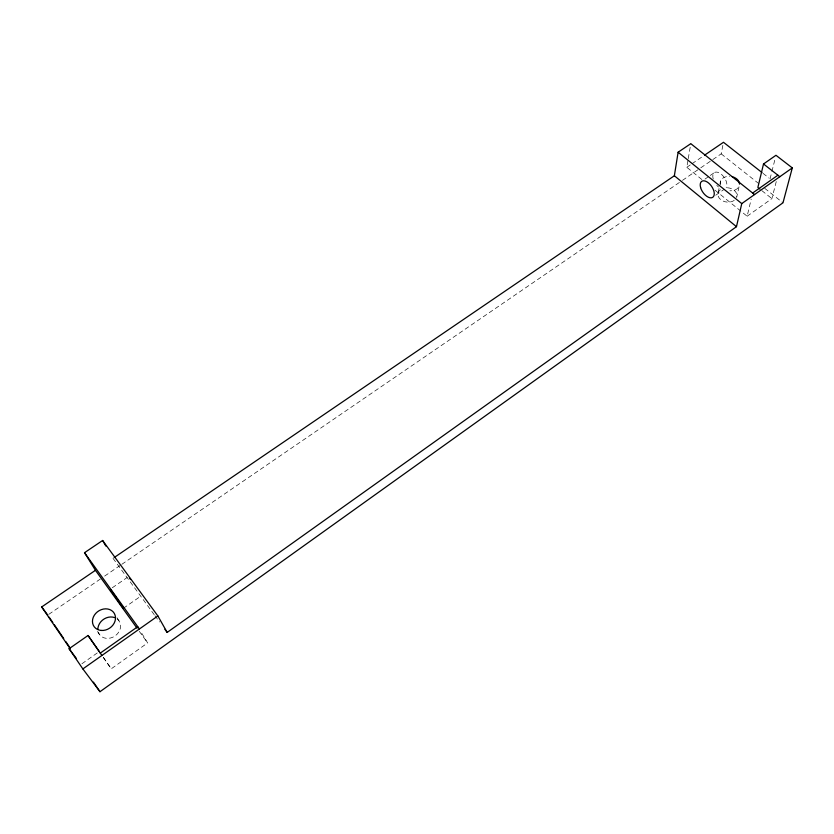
<?xml version="1.0" encoding="UTF-8"?>
<svg xmlns="http://www.w3.org/2000/svg" width="834" height="834" viewBox="0 0 834 834"><rect width="100%" height="100%" fill="white"/><g stroke="black" fill="none" stroke-linecap="round" stroke-linejoin="round"><path stroke-width="0.63" stroke-dasharray="4.17 3.13" d="M701.884 179.529L686.799 167.29L688.06 159.826M688.269 158.585L690.802 143.667M700.769 167.822L721.181 153.852L723.026 144.595M718.22 192.529L719.763 184.94M720.023 183.678L720.545 181.145M714.957 190.131L747.139 216.235L751.194 199.138M770.063 178.883L771.617 172.669M771.93 171.429L775.349 157.772M747.139 216.235L771.888 198.617L776.318 181.374M103.207 657.296L111.266 668.805L147.628 642.92L140.383 631.015M81.92 663.76L98.256 652.251M123.38 608.299L140.289 596.508M715.739 195.229L724.12 189.37M112.288 587.772L127.143 577.524M705.001 179.081L709.213 176.172M710.266 175.442L714.477 172.544M48.799 614.324L100.361 579.015M104.657 576.075L120.763 565.045M121.837 564.305L681.441 181.061M682.514 180.332L699.695 168.562M686.799 167.29L690.99 164.434M692.032 163.714L702.52 156.573M762.974 173.316L769.052 178.08M721.181 153.852L758.669 183.532M764.757 188.348L782.99 202.787M761.869 190.663L771.888 198.617M113.028 558.332L154.207 614.668M154.968 615.711L159.544 621.976M139.309 631.348L147.628 642.92M103.51 657.63L111.266 668.805M97.432 631.494L99.455 634.476M117.062 617.785L118.981 620.809M734.233 200.421A9.581 7.162 8 0 1 720.722 199.649A9.581 7.162 8 0 1 720.68 189.454M727.384 187.754A9.581 7.162 8 0 1 736.672 197.324L739.205 185.951A9.685 7.204 7.9 0 1 729.906 190.809M117.135 618.922A11.916 10.102 -34.4 0 1 115.061 635.935A11.916 10.102 -34.4 0 1 98.287 632.099M720.555 184.887A9.685 7.204 7.9 0 1 729.802 176.339M718.522 186.993A9.674 5.369 55.3 0 1 716.792 185.336M713.206 178.997A9.674 5.369 55.3 0 1 720.263 173.472A9.674 5.369 55.3 0 1 726.195 187.66"/><path stroke-width="1.25" d="M114.102 557.602L674.362 175.755L678.115 152.226L690.802 143.667L754.551 194.562M164.882 629.284L167.175 632.412L736.474 226.681L741.76 203.6L792.3 167.905L775.974 155.291L763.517 163.975L757.866 187.473L759.868 189.068M792.3 167.905L782.99 202.787L99.976 691.709L82.858 668.92L69.097 648.716L88.05 635.487L99.277 651.531M82.858 668.92L157.876 615.951L102.613 540.484L84.526 552.692L95.451 570.31L137.037 628.19M100.268 653.116L137.756 626.678M752.643 193.029L777.903 175.213M70.014 648.498L41.7 606.944L95.451 570.31M704.615 155.145L723.485 142.291L761.963 172.513M763.517 163.975L779.821 176.714M678.115 152.226L741.76 203.6M674.362 175.755L736.474 226.681M69.097 648.716L76.478 658.568M41.7 606.944L47.726 615.065M84.526 552.692L139.414 628.982M88.05 635.487L101.904 655.472M49.175 617.191L52.803 622.518M54.262 624.645L63.686 638.479M65.865 641.68L69.493 646.996M93.439 682.129L99.976 691.709M102.613 540.484L105.866 546.061M157.876 615.951L167.175 632.412M97.87 629.42A11.916 10.102 -34.4 0 1 114.758 617.629M129.395 578.045A11.551 0.532 55.2 0 1 130.573 579.547M732.294 176.725A9.685 7.204 7.9 0 1 739.508 184.095M110.505 589.575L123.38 608.299L110.505 589.575M101.185 630.441A12.072 10.196 -34 0 0 115.061 615.106A12.072 10.196 -34 0 0 95.701 613.438A12.072 10.196 -34 0 0 101.185 630.441M700.612 187.587A9.706 5.285 55.3 0 0 712.59 197.418A9.706 5.285 55.3 0 0 708.525 182.948A9.706 5.285 55.3 0 0 700.612 187.587"/></g></svg>
